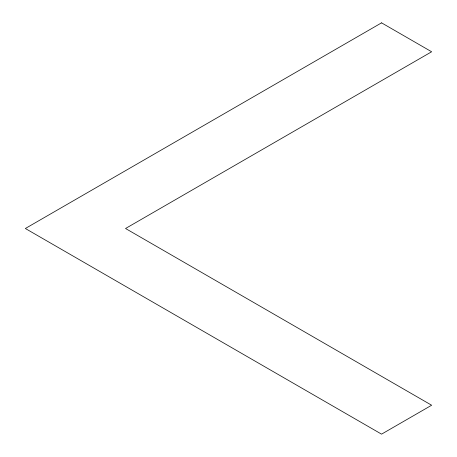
<?xml version="1.0" encoding="UTF-8"?>
<svg xmlns="http://www.w3.org/2000/svg" width="457" height="457" viewBox="0 0 457 457"><rect width="100%" height="100%" fill="white"/><g stroke="black" fill="none" stroke-linecap="round" stroke-linejoin="round"><path stroke-width="0.69" d="M381.555 22.85L25.352 228.5L381.555 434.15L431.648 405.233L125.538 228.5L431.648 51.767L381.555 22.85"/></g></svg>
